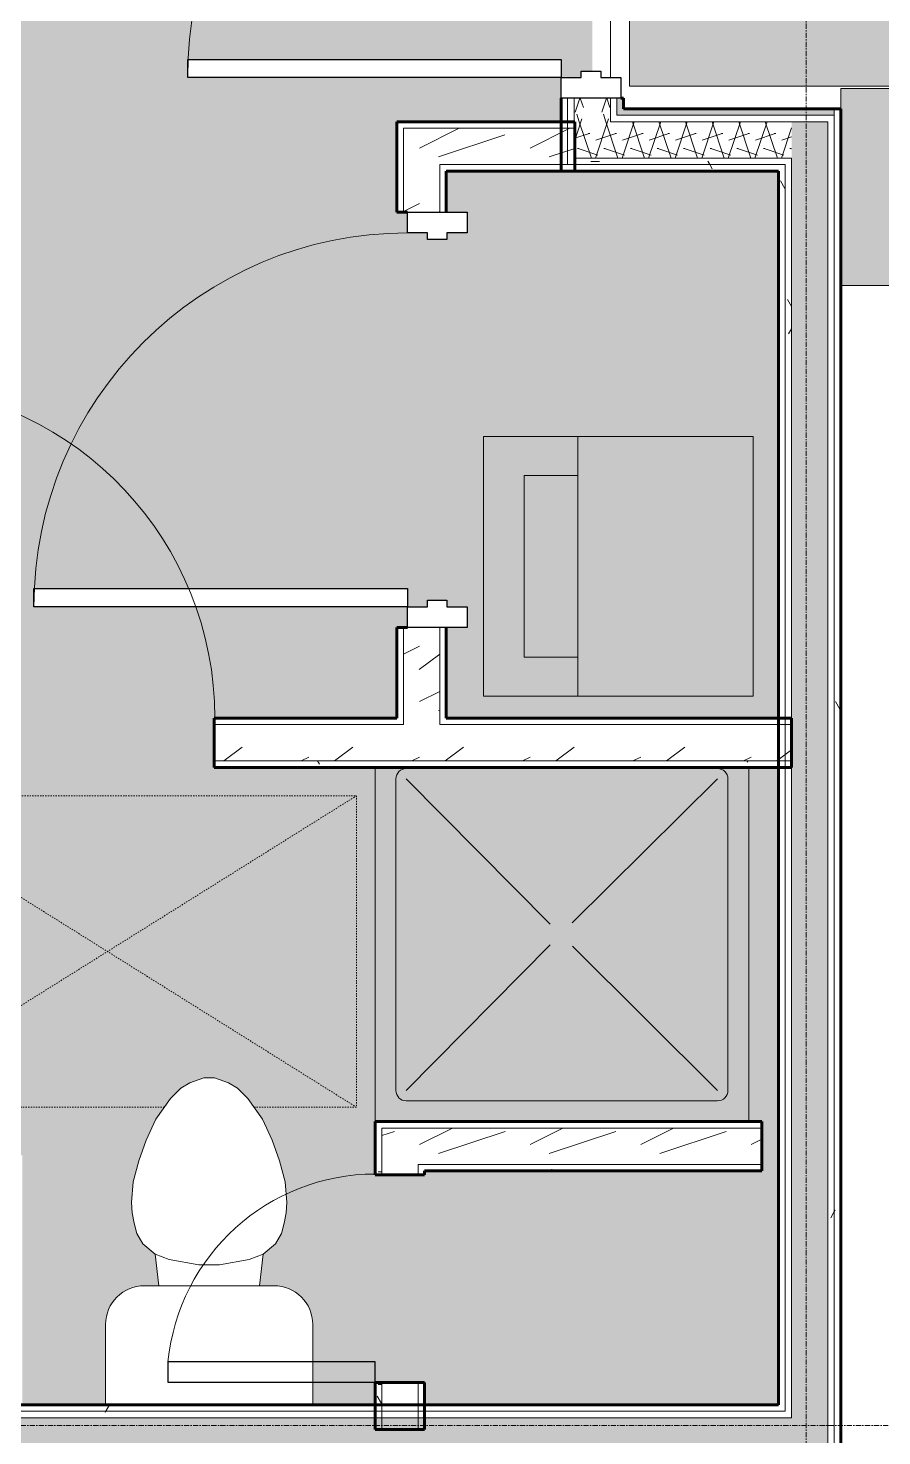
# Model space of a CAD drawing. Header units: inches. Extents: x -4105 to -1989, y 9836 to 11159.
# Drawn here: x -3556.3 to -3474, y 10838.2 to 10973.7 of the extents above; entities that cross this region are included whole.
import ezdxf

# ---------------------------------------------------------------- set-up
doc = ezdxf.new("R2010")
doc.units = ezdxf.units.IN
doc.header["$MEASUREMENT"] = 0
doc.linetypes.add('Dash', pattern=[0.25, 0.125, -0.125])
doc.linetypes.add('Grid Line 1_2_', pattern=[0.875, 0.5, -0.125, 0.125, -0.125])
for name, color, linetype, lineweight in [('0-1', 7, 'Continuous', 5), ('0-2', 7, 'Continuous', 9), ('A-AREA-PATT-4', 41, 'Continuous', 9), ('A-DOOR', 31, 'Continuous', 18), ('A-DOOR-1', 7, 'Continuous', 9), ('A-DOOR-2', 50, 'Continuous', 30), ('A-DOOR-7', 31, 'Continuous', 30), ('A-DOOR-8', 31, 'Continuous', 9), ('A-DOOR-FRAM', 31, 'Continuous', 30), ('A-DOOR-FRAM-1', 50, 'Continuous', 30), ('A-FLOR', 192, 'Continuous', 18), ('A-FLOR-1', 10, 'Continuous', 18), ('A-FLOR-2', 192, 'Continuous', 5), ('A-GENM-HDLN-1', 7, 'Dash', 9), ('A-WALL', 113, 'Continuous', 18), ('A-WALL-2', 250, 'Continuous', 60), ('A-WALL-3', 10, 'Continuous', 18), ('A-WALL-PATT-1', 7, 'Continuous', 9), ('A-WALL-PATT-2', 253, 'Continuous', 9), ('A-WALL-PATT-4', 111, 'Continuous', 9), ('I-WALL', 2, 'Continuous', 18), ('I-WALL-1', 2, 'Continuous', 5), ('I-WALL-2', 2, 'Continuous', 60), ('P-SANR-FIXT-1', 253, 'Continuous', 9), ('P-SANR-FIXT-2', 7, 'Continuous', 9), ('S-GRID-1', 1, 'Grid Line 1_2_', 9)]:
    doc.layers.add(name, color=color, linetype=linetype, lineweight=lineweight)
pattern_1 = [(0, (0, -1194), (20.48, 5.12), [0.845, -14.515, 0.845, -14.515, -81.92]), (0, (0, -1194), (20.48, 5.12), [-30.72, 0.845, -29.875, 0.845, -14.515, -35.84]), (0, (0, -1194), (20.48, 5.12), [-76.8, 0.845, -9.395, 0.845, -24.755]), (120, (7.68, -1191.44), (-14.67405, 15.1762003), [0.845, -14.515, 0.845, -14.515, -81.92]), (120, (7.68, -1191.44), (-14.67405, 15.1762003), [-30.72, 0.845, -29.875, 0.845, -14.515, -35.84]), (120, (7.68, -1191.44), (-14.67405, 15.1762003), [-76.8, 0.845, -9.395, 0.845, -24.755]), (240, (10.24, -1181.2), (-5.80595, -20.2962003), [0.845, -14.515, 0.845, -14.515, -81.92]), (240, (10.24, -1181.2), (-5.80595, -20.2962003), [-30.72, 0.845, -29.875, 0.845, -14.515, -35.84]), (240, (10.24, -1181.2), (-5.80595, -20.2962003), [-76.8, 0.845, -9.395, 0.845, -24.755])]
pattern_2 = [(216.87, (4.265, -1183.338), (31.9871619, 21.32545714), [5.331, -47.981]), (206.565, (10.662, -1186.536), (-10.662476, -10.6620098), [11.921, -11.921]), (198.435, (10.662, -1191.868), (-21.32449365, -10.6625869), [6.744, -26.974])]
pattern_3 = [(161.57, (0.32, -1193.68), (-2.560496185, -0.000537386), [0, -18.214, 2.022, 0]), (18.43, (-0.32, -1193.68), (-2.560496185, 0.000537386), [0, -18.214, 2.022, 0]), (108.43, (0.32, -1193.68), (1.27922091, -6.400876726), [6.07, -14.166]), (71.57, (-0.32, -1193.68), (1.27922091, 6.400876726), [6.07, -14.166])]

# ---------------------------------------------------------------- blocks, each defined once
blk = doc.blocks.new('Single-Flush - 32_ x 84_-1372863-ENLARGED FLOOR PLAN - 3RD FLOOR PLAN - WEST')
at = {"layer": 'A-DOOR-1'}
blk.add_arc((16, -2.38), 32.07, 180, 266.4241, dxfattribs=at)
at = {"layer": 'A-DOOR-2'}
for p, q in [((14, -2.38), (14, -34.38)), ((16, -2.38), (14, -2.38)), ((16, -2.38), (16, -34.38)), ((16, -34.38), (14, -34.38))]:
    blk.add_line(p, q, dxfattribs=at)
blk = doc.blocks.new('Stacked Washer and Dryer - 26_x25_ - Private-1352637-ENLARGED FLOOR PLAN - 3RD FLOOR PLAN - WEST')
at = {"layer": 'P-SANR-FIXT-1'}
blk.add_hatch(color=256, dxfattribs=at).paths.add_polyline_path([(26, -12.5), (26, 12.5), (0, 12.5), (0, -12.5), (6.33, -12.5)], flags=0)
at = {"layer": 'P-SANR-FIXT-2'}
for p, q in [((0, 12.5), (26, 12.5)), ((0, 12.5), (0, -12.5)), ((16.91, 12.5), (16.91, -12.5)), ((26, 12.5), (26, -12.5)), ((16.91, 8.75), (22.09, 8.75)), ((22.09, 8.75), (22.09, -8.75)), ((22.09, -8.75), (16.91, -8.75)), ((26, -12.5), (0, -12.5))]:
    blk.add_line(p, q, dxfattribs=at)
blk = doc.blocks.new('Door-Passage-Single-Flush - 36_ x 80_-1699788-ENLARGED FLOOR PLAN - 3RD FLOOR PLAN - WEST')
at = {"layer": 'A-DOOR-1'}
blk.add_arc((18, -1.625), 36, 180, 270, dxfattribs=at)
at = {"layer": 'A-DOOR-2'}
for p, q in [((16.25, -1.625), (18, -1.625)), ((16.25, -37.625), (16.25, -1.625)), ((18, -1.625), (18, -37.625)), ((18, -37.625), (16.25, -37.625))]:
    blk.add_line(p, q, dxfattribs=at)
at = {"layer": 'A-DOOR-FRAM-1'}
for p, q in [((-20, 4.125), (-18, 4.125)), ((-20, -1.625), (-20, 4.125)), ((-18, 4.125), (-18, 2.1875)), ((18, 4.125), (20, 4.125)), ((18, 2.1875), (18, 4.125)), ((20, 4.125), (20, -1.625)), ((-18, 2.1875), (-17.375, 2.1875)), ((-17.375, 2.1875), (-17.375, 0.3125)), ((17.375, 2.1875), (18, 2.1875)), ((17.375, 0.3125), (17.375, 2.1875)), ((-18, 0.3125), (-18, -1.625)), ((-17.375, 0.3125), (-18, 0.3125)), ((18, 0.3125), (17.375, 0.3125)), ((18, -1.625), (18, 0.3125)), ((-18, -1.625), (-20, -1.625)), ((20, -1.625), (18, -1.625))]:
    blk.add_line(p, q, dxfattribs=at)
blk = doc.blocks.new('Toilet-Domestic-3D - Toilet-Domestic-3D-V32-ENLARGED FLOOR PLAN - 3RD FLOOR PLAN - WEST')
at = {"layer": 'P-SANR-FIXT-2'}
for p, q in [((-3.74, 10), (-2.74, 11)), ((-2.74, 11), (-1.87, 11.5)), ((-1.87, 11.5), (-0.5, 12)), ((-0.5, 12), (0.5, 12)), ((0.5, 12), (1.87, 11.5)), ((1.87, 11.5), (2.74, 11)), ((2.74, 11), (3.74, 10)), ((-5.13, 8), (-3.74, 10)), ((3.74, 10), (5.13, 8)), ((-6.06, 6), (-5.13, 8)), ((5.13, 8), (6.06, 6)), ((-6.79, 4), (-6.06, 6)), ((6.06, 6), (6.79, 4)), ((-7.33, 1.99), (-6.79, 4)), ((6.79, 4), (7.33, 1.99)), ((-7.5, 0), (-7.33, 1.99)), ((7.33, 1.99), (7.5, 0)), ((-7.41, -1), (-7.5, 0)), ((-7.24, -2), (-7.41, -1)), ((7.41, -1), (7.24, -2)), ((7.5, 0), (7.41, -1)), ((-6.97, -3), (-7.24, -2)), ((7.24, -2), (6.97, -3)), ((-6.4, -4), (-6.97, -3)), ((-5.21, -5), (-6.4, -4)), ((6.4, -4), (5.21, -5)), ((6.97, -3), (6.4, -4)), ((-3.84, -5.5), (-5.21, -5)), ((-4.86, -8.02), (-5.21, -5)), ((5.21, -5), (3.84, -5.5)), ((4.86, -8.02), (5.21, -5)), ((-1, -6), (-3.84, -5.5)), ((1, -6), (-1, -6)), ((3.84, -5.5), (1, -6)), ((6.25, -8.02), (-6.25, -8.02)), ((-9.98, -11.75), (-9.98, -19.48)), ((9.98, -19.48), (9.98, -11.75))]:
    blk.add_line(p, q, dxfattribs=at)
for centre, start, end in [((-6.25, -11.75), 90, 180), ((6.25, -11.75), 0, 90)]:
    blk.add_arc(centre, 3.73, start, end, dxfattribs=at)
blk = doc.blocks.new('Shower Base-3D - 36_ x 36_-V34-ENLARGED FLOOR PLAN - 3RD FLOOR PLAN - WEST')
at = {"layer": 'P-SANR-FIXT-2'}
for p, q in [((-18, 16.11), (-18, -18)), ((-16, -15), (-16, 15)), ((-15, 16), (15, 16)), ((-1.12, 1), (-15, 15)), ((0.97, 1.14), (15, 15)), ((16, 15), (16, -15)), ((18, -18), (18, 16.11)), ((-1.13, -0.98), (-15, -15)), ((1.01, -1.11), (15, -15)), ((15, -16), (-15, -16))]:
    blk.add_line(p, q, dxfattribs=at)
for centre, start, end in [((-15, 15), 90, 180), ((15, 15), 360, 90), ((-15, -15), 180, 270), ((15, -15), 270, 0)]:
    blk.add_arc(centre, 1, start, end, dxfattribs=at)
blk = doc.blocks.new('Single-Flush - CLOSET-1720256-ENLARGED FLOOR PLAN - 3RD FLOOR PLAN - WEST')
at = {"layer": 'A-DOOR-1'}
blk.add_arc((10, -2.38), 20.07, 180, 264.2799, dxfattribs=at)
at = {"layer": 'A-DOOR-2'}
for p, q in [((8, -2.38), (8, -22.34)), ((10, -2.38), (8, -2.38)), ((10, -2.38), (10, -22.34)), ((10, -22.34), (8, -22.34))]:
    blk.add_line(p, q, dxfattribs=at)
blk = doc.blocks.new('ADA Clearances - 30_x48_-V9-ENLARGED FLOOR PLAN - 3RD FLOOR PLAN - WEST')
at = {"layer": 'A-GENM-HDLN-1'}
for p, q in [((15, 24), (-15, -24)), ((-15, 24), (15, -24)), ((-15, -5.48), (-15, 24)), ((-15, 24), (15, 24)), ((15, 24), (15, -24)), ((-15, -24), (-15, -14.12)), ((15, -24), (-15, -24))]:
    blk.add_line(p, q, dxfattribs=at)
blk = doc.blocks.new('CTR - 1st Phase - Unit Layouts_rvt-1-ENLARGED FLOOR PLAN - 3RD FLOOR PLAN - WEST')
at = {"layer": 'A-WALL-PATT-1'}
h = blk.add_hatch(dxfattribs=at)
h.set_pattern_fill('FP_1', color=256, style=0, pattern_type=2)
h.set_pattern_definition(pattern_1)
h.paths.add_polyline_path([(-3516, 10907.31), (-3516, 10916.03), (-3516.62, 10916.03), (-3516.62, 10907.31)], flags=0)
h.paths.add_polyline_path([(-3516, 10956.03), (-3516, 10959.99), (-3516.62, 10959.99), (-3516.62, 10956.03)], flags=0)
h = blk.add_hatch(dxfattribs=at)
h.set_pattern_fill('FP_1', color=256, style=0, pattern_type=2)
h.set_pattern_definition(pattern_1)
h.paths.add_polyline_path([(-3620, 10906.69), (-3619.37, 10906.69), (-3619.37, 10907.31), (-3644, 10907.31), (-3644, 10906.69), (-3641.68, 10906.69)], flags=0)
h.paths.add_polyline_path([(-3611.14, 10906.69), (-3590.62, 10906.69), (-3590.62, 10907.31), (-3615.87, 10907.31), (-3615.87, 10906.69), (-3615.25, 10906.69)], flags=0)
h.paths.add_polyline_path([(-3580.61, 10906.69), (-3570.37, 10906.69), (-3570.37, 10907.31), (-3587.12, 10907.31), (-3587.12, 10906.69), (-3586.85, 10906.69)], flags=0)
h.paths.add_polyline_path([(-3486.41, 10906.69), (-3483.97, 10906.71), (-3483.97, 10907.31), (-3516.62, 10907.31), (-3516.62, 10906.69), (-3492.91, 10906.69)], flags=0)
h.paths.add_polyline_path([(-3520.37, 10906.69), (-3520.12, 10906.69), (-3520.12, 10907.31), (-3538.37, 10907.31), (-3538.37, 10906.69)], flags=0)
h = blk.add_hatch(dxfattribs=at)
h.set_pattern_fill('FP_1', color=256, style=0, pattern_type=2)
h.set_pattern_definition(pattern_1)
h.paths.add_polyline_path([(-3644.62, 10902.56), (-3619.37, 10902.56), (-3619.37, 10903.19), (-3648.12, 10903.19), (-3648.12, 10902.56), (-3648.09, 10902.56)], flags=0)
h.paths.add_polyline_path([(-3615.87, 10902.56), (-3570.37, 10902.56), (-3570.37, 10903.19), (-3615.87, 10903.19)], flags=0)
h.paths.add_polyline_path([(-3495.03, 10902.56), (-3483.97, 10902.56), (-3483.97, 10903.19), (-3538.37, 10903.19), (-3538.37, 10902.56), (-3500.17, 10902.56)], flags=0)
h = blk.add_hatch(dxfattribs=at)
h.set_pattern_fill('FP_1', color=256, style=0, pattern_type=2)
h.set_pattern_definition(pattern_1)
h.paths.add_polyline_path([(-3522.22, 10841.19), (-3522.22, 10843.33), (-3522.85, 10843.33), (-3522.85, 10841.19), (-3522.52, 10841.19)], flags=0)
h.paths.add_polyline_path([(-3522.85, 10863.33), (-3522.22, 10863.33), (-3522.22, 10867.83), (-3522.85, 10867.83), (-3522.85, 10863.7)], flags=0)
h = blk.add_hatch(dxfattribs=at)
h.set_pattern_fill('FP_1', color=256, style=0, pattern_type=2)
h.set_pattern_definition(pattern_1)
h.paths.add_polyline_path([(-3518.1, 10863.7), (-3485.6, 10863.7), (-3485.6, 10864.33), (-3518.72, 10864.33), (-3518.72, 10863.7)], flags=0)
at = {"layer": 'A-WALL-PATT-2'}
h = blk.add_hatch(dxfattribs=at)
h.set_pattern_fill('FP_2', color=256, style=0, pattern_type=2)
h.set_pattern_definition(pattern_2)
h.paths.add_polyline_path([(-3504.27, 10960.61), (-3503.62, 10960.61), (-3503.62, 10961.24), (-3503.67, 10961.24), (-3503.62, 10961.29), (-3503.62, 10964.11), (-3520.12, 10964.11), (-3520.12, 10960.61), (-3516.62, 10960.61)], flags=0)
h = blk.add_hatch(dxfattribs=at)
h.set_pattern_fill('FP_2', color=256, style=0, pattern_type=2)
h.set_pattern_definition(pattern_2)
h.paths.add_polyline_path([(-3520.12, 10906.69), (-3516.62, 10906.69), (-3516.62, 10916.03), (-3520.12, 10916.03), (-3520.12, 10907.31)], flags=0)
h.paths.add_polyline_path([(-3519.75, 10956.03), (-3516.62, 10956.03), (-3516.62, 10960.61), (-3520.12, 10960.61), (-3520.12, 10956.03)], flags=0)
h = blk.add_hatch(dxfattribs=at)
h.set_pattern_fill('FP_2', color=256, style=0, pattern_type=2)
h.set_pattern_definition(pattern_2)
h.paths.add_polyline_path([(-3644, 10903.19), (-3570.37, 10903.19), (-3570.37, 10906.69), (-3644.62, 10906.67), (-3644.62, 10903.19)], flags=0)
h.paths.add_polyline_path([(-3519.54, 10903.19), (-3482.72, 10903.19), (-3482.72, 10906.69), (-3538.37, 10906.69), (-3538.37, 10903.19)], flags=0)
h = blk.add_hatch(dxfattribs=at)
h.set_pattern_fill('FP_2', color=256, style=0, pattern_type=2)
h.set_pattern_definition(pattern_2)
h.paths.add_polyline_path([(-3518.72, 10864.33), (-3485.6, 10864.33), (-3485.6, 10867.83), (-3522.22, 10867.83), (-3522.22, 10864.33), (-3519.54, 10864.33)], flags=0)
h = blk.add_hatch(dxfattribs=at)
h.set_pattern_fill('FP_2', color=256, style=0, pattern_type=2)
h.set_pattern_definition(pattern_2)
h.paths.add_polyline_path([(-3522.22, 10841.19), (-3518.72, 10841.19), (-3518.72, 10843.33), (-3522.22, 10843.33)], flags=0)
h.paths.add_polyline_path([(-3519.54, 10863.33), (-3518.72, 10863.33), (-3518.72, 10864.33), (-3522.22, 10864.33), (-3522.22, 10863.33)], flags=0)
at = {"layer": 'A-WALL-2'}
for p, q in [((-3503.62, 10964.74), (-3520.75, 10964.74)), ((-3520.75, 10964.74), (-3520.75, 10964.11)), ((-3520.75, 10964.11), (-3520.75, 10959.99)), ((-3503.62, 10959.99), (-3503.62, 10964.74)), ((-3520.75, 10959.99), (-3520.75, 10956.03)), ((-3516, 10959.99), (-3503.62, 10959.99)), ((-3516, 10956.03), (-3516, 10959.99)), ((-3520.75, 10956.03), (-3519.75, 10956.03)), ((-3519.75, 10916.03), (-3520.75, 10916.03)), ((-3520.75, 10916.03), (-3520.75, 10907.31)), ((-3516, 10907.31), (-3516, 10916.03)), ((-3520.75, 10907.31), (-3538.37, 10907.31)), ((-3538.37, 10907.31), (-3538.37, 10902.56)), ((-3482.72, 10907.31), (-3516, 10907.31)), ((-3482.72, 10902.56), (-3482.72, 10907.31)), ((-3538.37, 10902.56), (-3482.72, 10902.56)), ((-3485.6, 10868.45), (-3522.85, 10868.45)), ((-3522.85, 10868.45), (-3522.85, 10867.83)), ((-3522.85, 10867.83), (-3522.85, 10863.7)), ((-3485.6, 10863.7), (-3485.6, 10868.45)), ((-3522.85, 10863.7), (-3522.85, 10863.33)), ((-3518.1, 10863.7), (-3485.6, 10863.7)), ((-3518.1, 10863.33), (-3518.1, 10863.7)), ((-3522.85, 10863.33), (-3518.1, 10863.33)), ((-3518.1, 10843.33), (-3522.85, 10843.33)), ((-3522.85, 10843.33), (-3522.85, 10838.81)), ((-3518.1, 10838.81), (-3518.1, 10843.33)), ((-3522.85, 10838.81), (-3518.1, 10838.81))]:
    blk.add_line(p, q, dxfattribs=at)
at = {"layer": 'A-WALL-3'}
for p, q in [((-3520.12, 10964.11), (-3503.62, 10964.11)), ((-3520.12, 10960.61), (-3520.12, 10964.11)), ((-3520.12, 10959.99), (-3520.12, 10960.61)), ((-3520.12, 10959.99), (-3520.12, 10956.03)), ((-3516.62, 10960.61), (-3503.62, 10960.61)), ((-3516.62, 10959.99), (-3516.62, 10960.61)), ((-3516.62, 10959.99), (-3516.62, 10956.03)), ((-3520.12, 10916.03), (-3520.12, 10907.31)), ((-3516.62, 10916.03), (-3516.62, 10907.31)), ((-3520.12, 10906.69), (-3520.12, 10907.31)), ((-3516.62, 10906.69), (-3516.62, 10907.31)), ((-3538.37, 10906.69), (-3520.12, 10906.69)), ((-3516.62, 10906.69), (-3482.72, 10906.69)), ((-3538.37, 10903.19), (-3482.72, 10903.19)), ((-3522.22, 10867.83), (-3485.6, 10867.83)), ((-3522.22, 10864.33), (-3522.22, 10867.83)), ((-3522.22, 10863.7), (-3522.22, 10864.33)), ((-3522.22, 10863.7), (-3522.22, 10863.33)), ((-3518.72, 10864.33), (-3485.6, 10864.33)), ((-3518.72, 10863.7), (-3518.72, 10864.33)), ((-3518.72, 10863.7), (-3518.72, 10863.33)), ((-3522.22, 10843.33), (-3522.22, 10838.81)), ((-3518.72, 10843.33), (-3518.72, 10838.81))]:
    blk.add_line(p, q, dxfattribs=at)
at = {"layer": '0-2'}
for name, p, rotation in [('Door-Passage-Single-Flush - 36_ x 80_-1699788-ENLARGED FLOOR PLAN - 3RD FLOOR PLAN - WEST', (-3518.12, 10936.03), 270.000000000028), ('Single-Flush - 32_ x 84_-1372863-ENLARGED FLOOR PLAN - 3RD FLOOR PLAN - WEST', (-3554.37, 10904.94), 180), ('Stacked Washer and Dryer - 26_x25_ - Private-1352637-ENLARGED FLOOR PLAN - 3RD FLOOR PLAN - WEST', (-3486.41, 10921.92), 180), ('ADA Clearances - 30_x48_-V9-ENLARGED FLOOR PLAN - 3RD FLOOR PLAN - WEST', (-3548.65, 10884.83), 89.9999999999678), ('Single-Flush - CLOSET-1720256-ENLARGED FLOOR PLAN - 3RD FLOOR PLAN - WEST', (-3520.47, 10853.33), 269.9999999999703)]:
    blk.add_blockref(name, p, dxfattribs=dict(at, rotation=rotation))
for name, p in [('Shower Base-3D - 36_ x 36_-V34-ENLARGED FLOOR PLAN - 3RD FLOOR PLAN - WEST', (-3504.85, 10886.45)), ('Toilet-Domestic-3D - Toilet-Domestic-3D-V32-ENLARGED FLOOR PLAN - 3RD FLOOR PLAN - WEST', (-3538.85, 10860.67))]:
    blk.add_blockref(name, p, dxfattribs=at)
blk = doc.blocks.new('CTR - 1st Phase - Shell_rvt-1-ENLARGED FLOOR PLAN - 3RD FLOOR PLAN - WEST')
at = {"layer": 'A-FLOR-1'}
for p, q in [((-3500.17, 10968.99), (-3500.17, 11004.99)), ((-3500.17, 11004.99), (-3500.17, 10968.99))]:
    blk.add_line(p, q, dxfattribs=at)
at = {"layer": 'S-GRID-1'}
for p, q in [((-3481.32, 9836.18), (-3481.32, 11126.32)), ((-1989.4, 10839.19), (-4072.56, 10839.19))]:
    blk.add_line(p, q, dxfattribs=at)
blk = doc.blocks.new('HOLLOW METAL - UNIT DOOR-2058840-ENLARGED FLOOR PLAN - 3RD FLOOR PLAN - WEST')
at = {"layer": 'A-DOOR-7'}
for p, q in [((16.25, -3.25), (18, -3.25)), ((16.25, -39.25), (16.25, -3.25)), ((18, -3.25), (18, -39.25)), ((18, -39.25), (16.25, -39.25))]:
    blk.add_line(p, q, dxfattribs=at)
at = {"layer": 'A-DOOR-8'}
blk.add_arc((18, -3.25), 36, 180, 270, dxfattribs=at)
at = {"layer": 'A-DOOR-FRAM'}
for p, q in [((-20, 2.5), (-18, 2.5)), ((-20, -3.25), (-20, 2.5)), ((-18, 2.5), (-18, 0.5625)), ((18, 2.5), (20, 2.5)), ((18, 0.5625), (18, 2.5)), ((20, 2.5), (20, -3.25)), ((-18, 0.5625), (-17.375, 0.5625)), ((-17.375, 0.5625), (-17.375, -1.3125)), ((17.375, 0.5625), (18, 0.5625)), ((17.375, -1.3125), (17.375, 0.5625)), ((-18, -1.3125), (-18, -3.25)), ((-17.375, -1.3125), (-18, -1.3125)), ((18, -1.3125), (17.375, -1.3125)), ((18, -3.25), (18, -1.3125)), ((-18, -3.25), (-20, -3.25)), ((20, -3.25), (18, -3.25))]:
    blk.add_line(p, q, dxfattribs=at)

msp = doc.modelspace()

# ---------------------------------------------------------------- hatches: boundary and pattern name
at = {"layer": 'A-AREA-PATT-4'}
h = msp.add_hatch(color=256, dxfattribs=at)
h.paths.add_polyline_path([(-3519.75, 10918.03), (-3555.75, 10918.03), (-3555.75, 10919.78), (-3519.75, 10919.78)], flags=0)
h.paths.add_polyline_path([(-3504.92, 10968.99), (-3540.92, 10968.99), (-3540.92, 10970.74), (-3504.92, 10970.74), (-3504.92, 10969.61)], flags=0)
h.paths.add_polyline_path([(-3485.6, 10841.19), (-3483.97, 10841.19), (-3483.97, 10902.56), (-3538.37, 10902.56), (-3538.37, 10907.31), (-3520.75, 10907.31), (-3520.75, 10916.03), (-3519.75, 10916.03), (-3519.75, 10918.03), (-3517.81, 10918.03), (-3517.81, 10918.65), (-3515.94, 10918.65), (-3515.94, 10918.03), (-3514, 10918.03), (-3514, 10916.03), (-3516, 10916.03), (-3516, 10907.31), (-3483.97, 10907.31), (-3483.97, 10959.99), (-3516, 10959.99), (-3516, 10956.03), (-3514, 10956.03), (-3514, 10954.03), (-3515.94, 10954.03), (-3515.94, 10953.4), (-3517.81, 10953.4), (-3517.81, 10954.03), (-3519.75, 10954.03), (-3519.75, 10956.03), (-3520.75, 10956.03), (-3520.75, 10964.74), (-3504.92, 10964.74), (-3504.92, 10968.99), (-3502.99, 10968.99), (-3502.99, 10969.61), (-3501.92, 10969.61), (-3501.92, 11004.36), (-3502.99, 11004.36), (-3502.99, 11004.99), (-3504.92, 11004.99), (-3504.92, 11033.19), (-3517.35, 11033.19), (-3517.35, 11061.83), (-3578.97, 11061.83), (-3578.97, 11041.19), (-3577.49, 11041.17), (-3577.41, 11041.13), (-3577.35, 11040.99), (-3577.33, 11040.1), (-3577.1, 11040.1), (-3577.1, 11037.47), (-3576.85, 11037.47), (-3576.85, 11036.88), (-3577.1, 11036.88), (-3577.1, 11036.29), (-3576.85, 11036.29), (-3576.85, 11035.7), (-3577.1, 11035.7), (-3577.1, 11035.11), (-3576.85, 11035.11), (-3576.85, 11034.52), (-3577.1, 11034.52), (-3577.1, 11033.93), (-3576.85, 11033.93), (-3576.85, 11033.34), (-3577.1, 11033.34), (-3577.1, 11023.98), (-3576.85, 11023.98), (-3576.85, 11022.01), (-3577.1, 11022.01), (-3577.1, 11018.28), (-3577.35, 11018.28), (-3577.36, 11017.34), (-3577.41, 11017.25), (-3577.55, 11017.19), (-3578.97, 11017.19), (-3578.97, 11014.59), (-3614.97, 11014.59), (-3614.97, 11022.14), (-3622.05, 11022.14), (-3622.05, 11038.64), (-3614.97, 11038.64), (-3614.97, 11051.26), (-3622.05, 11051.26), (-3622.05, 11061.83), (-3851.85, 11061.83), (-3851.85, 10972.59), (-3709.8, 10972.59), (-3709.8, 10967.84), (-3852.47, 10967.84), (-3852.47, 10972.21), (-3855.72, 10972.21), (-3855.72, 10934.19), (-3852.47, 10934.19), (-3852.47, 10937.53), (-3824.32, 10937.53), (-3824.32, 10938.83), (-3819.57, 10938.83), (-3819.57, 10932.78), (-3851.85, 10932.78), (-3851.85, 10841.19), (-3620, 10841.19), (-3620, 10865.56), (-3615.25, 10865.56), (-3615.25, 10865.19), (-3556.85, 10865.19), (-3556.85, 10841.19), (-3548.82, 10841.19), (-3548.82, 10848.92), (-3548.7, 10849.88), (-3548.33, 10850.78), (-3547.73, 10851.55), (-3546.96, 10852.14), (-3546.06, 10852.51), (-3545.1, 10852.64), (-3543.71, 10852.64), (-3544.06, 10855.67), (-3545.25, 10856.67), (-3545.82, 10857.67), (-3546.08, 10858.67), (-3546.26, 10859.67), (-3546.35, 10860.67), (-3546.17, 10862.66), (-3545.64, 10864.67), (-3544.91, 10866.67), (-3543.98, 10868.67), (-3542.59, 10870.67), (-3541.59, 10871.67), (-3540.72, 10872.17), (-3539.35, 10872.67), (-3538.35, 10872.67), (-3536.97, 10872.17), (-3536.11, 10871.67), (-3535.11, 10870.67), (-3533.72, 10868.67), (-3532.79, 10866.67), (-3532.06, 10864.67), (-3531.52, 10862.66), (-3531.35, 10860.67), (-3531.44, 10859.67), (-3531.61, 10858.67), (-3531.88, 10857.67), (-3532.45, 10856.67), (-3533.64, 10855.67), (-3533.99, 10852.64), (-3532.6, 10852.64), (-3531.63, 10852.51), (-3530.74, 10852.14), (-3529.96, 10851.55), (-3529.37, 10850.78), (-3529, 10849.88), (-3528.87, 10848.92), (-3528.87, 10841.19), (-3522.85, 10841.19), (-3522.85, 10843.33), (-3518.1, 10843.33), (-3518.1, 10841.19), (-3489.01, 10841.19)], flags=0)
h.paths.add_polyline_path([(-3711.97, 10843.38), (-3786.43, 10843.38), (-3786.43, 10923.38), (-3708.43, 10923.38), (-3708.43, 10843.38)], flags=0)
h.paths.add_polyline_path([(-3688.5, 10843.88), (-3706.5, 10843.88), (-3706.5, 10861.88), (-3688.5, 10861.88)], flags=0)
h.paths.add_polyline_path([(-3808.43, 10843.88), (-3808.43, 10861.88), (-3790.43, 10861.88), (-3790.43, 10843.88)], flags=0)
h.paths.add_polyline_path([(-3522.85, 10863.33), (-3522.85, 10868.45), (-3485.6, 10868.45), (-3485.6, 10863.7), (-3518.1, 10863.7), (-3518.1, 10863.33), (-3522.22, 10863.33)], flags=0)
h.paths.add_polyline_path([(-3619.37, 10899.56), (-3620, 10899.56), (-3620, 10902.56), (-3648.75, 10902.56), (-3648.75, 10913.46), (-3649.5, 10913.46), (-3649.5, 10915.96), (-3648.75, 10915.96), (-3648.75, 10938.21), (-3647.37, 10938.21), (-3647.37, 10958.21), (-3648.75, 10958.21), (-3648.75, 10958.46), (-3649.5, 10958.46), (-3649.5, 10960.96), (-3648.75, 10960.96), (-3648.75, 10967.84), (-3673.8, 10967.84), (-3673.8, 10972.59), (-3586.5, 10972.59), (-3586.5, 10960.96), (-3585.75, 10960.96), (-3585.75, 10958.46), (-3586.5, 10958.46), (-3586.5, 10936.21), (-3587.87, 10936.21), (-3587.87, 10916.21), (-3586.5, 10916.21), (-3586.5, 10915.96), (-3585.75, 10915.96), (-3585.75, 10913.46), (-3586.5, 10913.46), (-3586.5, 10907.31), (-3570.37, 10907.31), (-3570.37, 10902.56), (-3615.25, 10902.56), (-3615.25, 10899.56), (-3615.87, 10899.56)], flags=0)
h.paths.add_polyline_path([(-3615.25, 10907.31), (-3591.25, 10907.31), (-3591.25, 10913.46), (-3592, 10913.46), (-3592, 10915.96), (-3591.25, 10915.96), (-3591.25, 10916.21), (-3589.25, 10916.21), (-3589.25, 10938.21), (-3587.87, 10938.21), (-3587.87, 10958.21), (-3591.25, 10958.21), (-3591.25, 10958.46), (-3592, 10958.46), (-3592, 10960.96), (-3591.25, 10960.96), (-3591.25, 10967.84), (-3615.25, 10967.84), (-3615.25, 10911.83)], flags=0)
h.paths.add_polyline_path([(-3644, 10907.31), (-3620, 10907.31), (-3620, 10967.84), (-3644, 10967.84), (-3644, 10960.96), (-3643.25, 10960.96), (-3643.25, 10958.46), (-3644, 10958.46), (-3644, 10958.21), (-3646, 10958.21), (-3646, 10936.21), (-3647.37, 10936.21), (-3647.37, 10916.21), (-3644, 10916.21), (-3644, 10915.96), (-3643.25, 10915.96), (-3643.25, 10913.46), (-3644, 10913.46), (-3644, 10911.83)], flags=0)
h.paths.add_polyline_path([(-3512.41, 10909.42), (-3512.41, 10934.42), (-3486.41, 10934.42), (-3486.41, 10909.42), (-3500.17, 10909.42)], flags=0)
h.paths.add_polyline_path([(-3826.22, 10939.58), (-3851.47, 10939.58), (-3851.47, 10967.58), (-3826.22, 10967.58), (-3826.22, 10966.58), (-3825.72, 10966.56), (-3825.72, 10965.83), (-3826.22, 10965.83), (-3826.22, 10949.58), (-3825.72, 10949.57), (-3825.72, 10949.08), (-3826.22, 10949.08)], flags=0)
h.paths.add_polyline_path([(-3802.9, 11022.79), (-3802.9, 11057.79), (-3796.9, 11057.79), (-3796.9, 11058.79), (-3724.9, 11058.79), (-3724.9, 11057.79), (-3718.9, 11057.79), (-3718.9, 11022.79), (-3763.81, 11022.79)], flags=0)
h.paths.add_polyline_path([(-3483.97, 11033.19), (-3483.97, 11061.83), (-3487.35, 11061.83), (-3487.35, 11033.19)], flags=0)
at = {"layer": 'A-FLOR-2'}
h = msp.add_hatch(color=256, dxfattribs=at)
h.paths.add_polyline_path([(-3458.47, 10948.97), (-3434.72, 10948.97), (-3434.72, 10967.92), (-3477.97, 10967.92), (-3477.97, 10948.97), (-3469.36, 10948.97)], flags=0)
h.paths.add_polyline_path([(-3489.01, 10968.17), (-3434.72, 10968.17), (-3434.72, 11006.32), (-3498.33, 11006.32), (-3498.33, 10968.17)], flags=0)
h.paths.add_polyline_path([(-3492.98, 11006.57), (-3434.72, 11006.57), (-3434.72, 11025.52), (-3498.33, 11025.52), (-3498.33, 11006.57)], flags=0)
at = {"layer": 'A-WALL-PATT-4'}
h = msp.add_hatch(dxfattribs=at)
h.set_pattern_fill('FP_4', color=256, style=0, pattern_type=2)
h.set_pattern_definition(pattern_3)
h.paths.add_polyline_path([(-3503.67, 10964.74), (-3500.17, 10964.74), (-3500.17, 10966.99), (-3503.67, 10966.99), (-3503.67, 10964.81)], flags=0)
h.paths.add_polyline_path([(-3502.99, 11006.99), (-3500.17, 11006.99), (-3500.17, 11028.44), (-3503.67, 11028.44), (-3503.67, 11006.99)], flags=0)
h = msp.add_hatch(dxfattribs=at)
h.set_pattern_fill('FP_1', color=256, style=0, pattern_type=2)
h.set_pattern_definition(pattern_1)
h.paths.add_polyline_path([(-3479.21, 10711.01), (-3478.6, 10711.01), (-3478.6, 10965.36), (-3479.22, 10965.36), (-3479.22, 10711.01)], flags=0)
h = msp.add_hatch(dxfattribs=at)
h.set_pattern_fill('FP_1', color=256, style=0, pattern_type=2)
h.set_pattern_definition(pattern_1)
h.paths.add_polyline_path([(-3477.97, 10710.39), (-3477.97, 10965.99), (-3478.6, 10965.99), (-3478.6, 10710.39)], flags=0)
h = msp.add_hatch(dxfattribs=at)
h.set_pattern_fill('FP_4', color=256, style=0, pattern_type=2)
h.set_pattern_definition(pattern_3)
h.paths.add_polyline_path([(-3482.72, 10961.24), (-3482.72, 10964.74), (-3503.67, 10964.74), (-3503.67, 10964.11), (-3503.62, 10964.11), (-3503.62, 10961.29), (-3503.67, 10961.24), (-3483.35, 10961.24)], flags=0)
h = msp.add_hatch(dxfattribs=at)
h.set_pattern_fill('FP_4', color=256, style=0, pattern_type=2)
h.set_pattern_definition(pattern_3)
h.paths.add_polyline_path([(-3482.71, 10711.64), (-3479.22, 10711.64), (-3479.22, 10964.74), (-3482.72, 10964.74), (-3482.72, 10711.64)], flags=0)
h = msp.add_hatch(dxfattribs=at)
h.set_pattern_fill('FP_1', color=256, style=0, pattern_type=2)
h.set_pattern_definition(pattern_1)
h.paths.add_polyline_path([(-3483.35, 10960.61), (-3483.35, 10961.24), (-3503.62, 10961.24), (-3503.62, 10960.61), (-3483.97, 10960.61)], flags=0)
h = msp.add_hatch(dxfattribs=at)
h.set_pattern_fill('FP_1', color=256, style=0, pattern_type=2)
h.set_pattern_definition(pattern_1)
h.paths.add_polyline_path([(-3483.35, 10715.14), (-3482.72, 10715.14), (-3482.72, 10769.69), (-3483.35, 10769.69), (-3483.35, 10715.14)], flags=0)
h.paths.add_polyline_path([(-3483.35, 10773.19), (-3482.72, 10773.19), (-3482.72, 10836.44), (-3483.35, 10836.44), (-3483.35, 10799.33)], flags=0)
h.paths.add_polyline_path([(-3482.72, 10839.94), (-3482.72, 10903.19), (-3483.35, 10903.19), (-3483.35, 10839.94)], flags=0)
h.paths.add_polyline_path([(-3483.01, 10906.69), (-3482.72, 10906.69), (-3482.72, 10961.24), (-3483.35, 10961.24), (-3483.35, 10906.69)], flags=0)
h = msp.add_hatch(dxfattribs=at)
h.set_pattern_fill('FP_1', color=256, style=0, pattern_type=2)
h.set_pattern_definition(pattern_1)
h.paths.add_polyline_path([(-3483.97, 10959.99), (-3483.97, 10960.61), (-3504.3, 10960.61), (-3504.92, 10959.99), (-3489.01, 10959.99)], flags=0)
h = msp.add_hatch(dxfattribs=at)
h.set_pattern_fill('FP_1', color=256, style=0, pattern_type=2)
h.set_pattern_definition(pattern_1)
h.paths.add_polyline_path([(-3483.35, 10715.76), (-3483.35, 10769.69), (-3483.97, 10769.69), (-3483.97, 10715.76)], flags=0)
h.paths.add_polyline_path([(-3483.65, 10773.19), (-3483.35, 10773.19), (-3483.35, 10835.81), (-3483.97, 10835.81), (-3483.97, 10773.19)], flags=0)
h.paths.add_polyline_path([(-3483.97, 10840.56), (-3483.35, 10840.57), (-3483.35, 10903.19), (-3483.97, 10903.19), (-3483.97, 10841.19)], flags=0)
h.paths.add_polyline_path([(-3483.97, 10906.69), (-3483.35, 10906.69), (-3483.35, 10960.61), (-3483.97, 10960.61), (-3483.97, 10911.83)], flags=0)
h = msp.add_hatch(dxfattribs=at)
h.set_pattern_fill('FP_1', color=256, style=0, pattern_type=2)
h.set_pattern_definition(pattern_1)
h.paths.add_polyline_path([(-3790.43, 10840.56), (-3483.97, 10840.56), (-3483.97, 10841.19), (-3852.47, 10841.19), (-3852.47, 10840.56), (-3808.43, 10840.56)], flags=0)
h = msp.add_hatch(dxfattribs=at)
h.set_pattern_fill('FP_1', color=256, style=0, pattern_type=2)
h.set_pattern_definition(pattern_1)
h.paths.add_polyline_path([(-3808.43, 10839.94), (-3483.35, 10839.94), (-3483.35, 10840.56), (-3852.47, 10840.56), (-3852.47, 10839.94), (-3851.85, 10839.94)], flags=0)
h = msp.add_hatch(dxfattribs=at)
h.set_pattern_fill('FP_4', color=256, style=0, pattern_type=2)
h.set_pattern_definition(pattern_3)
h.paths.add_polyline_path([(-3852.47, 10836.44), (-3482.72, 10836.44), (-3482.72, 10839.94), (-3852.47, 10839.94), (-3852.47, 10836.83)], flags=0)
at = {"layer": 'I-WALL'}
msp.add_hatch(color=256, dxfattribs=at).paths.add_polyline_path([(-3478.6, 10965.36), (-3478.6, 10965.99), (-3499.55, 10965.99), (-3499.55, 10965.36), (-3478.91, 10965.36)], flags=0)
at = {"layer": 'I-WALL-1'}
h = msp.add_hatch(color=256, dxfattribs=at)
h.paths.add_polyline_path([(-3499.55, 10965.99), (-3498.92, 10965.99), (-3498.92, 10966.99), (-3499.55, 10966.99)], flags=0)
h.paths.add_polyline_path([(-3499.17, 11006.99), (-3498.92, 11006.99), (-3498.92, 11027.19), (-3499.55, 11027.19), (-3499.55, 11006.99)], flags=0)

# ---------------------------------------------------------------- linework, layer by layer
at = {"layer": 'A-FLOR'}
for p, q in [((-3498.33, 11006.32), (-3498.33, 10968.17)), ((-3498.33, 10968.17), (-3434.72, 10968.17)), ((-3434.72, 10967.92), (-3477.97, 10967.92)), ((-3477.97, 10967.92), (-3477.97, 10965.99)), ((-3477.97, 10948.97), (-3434.72, 10948.97))]:
    msp.add_line(p, q, dxfattribs=at)
at = {"layer": 'A-WALL'}
for p, q in [((-3504.3, 10960.61), (-3504.3, 10966.99)), ((-3503.67, 10961.24), (-3503.67, 10966.99)), ((-3500.17, 10964.74), (-3500.17, 10966.99)), ((-3499.55, 10965.36), (-3499.55, 10966.99)), ((-3499.55, 10965.36), (-3478.6, 10965.36)), ((-3478.6, 10965.99), (-3478.6, 10711.01)), ((-3500.17, 10964.74), (-3479.22, 10964.74)), ((-3479.22, 10711.64), (-3479.22, 10964.74)), ((-3503.67, 10961.24), (-3482.72, 10961.24)), ((-3482.72, 10839.94), (-3482.72, 10961.24)), ((-3504.3, 10960.61), (-3483.35, 10960.61)), ((-3483.35, 10840.56), (-3483.35, 10960.61)), ((-3483.35, 10840.56), (-3852.47, 10840.56)), ((-3482.72, 10839.94), (-3852.47, 10839.94))]:
    msp.add_line(p, q, dxfattribs=at)
at = {"layer": 'I-WALL-2'}
for p, q in [((-3504.92, 10966.99), (-3504.92, 10959.99)), ((-3498.92, 10966.99), (-3499.17, 10966.99)), ((-3498.92, 10965.99), (-3498.92, 10966.99)), ((-3477.97, 10965.99), (-3498.92, 10965.99)), ((-3477.97, 10710.39), (-3477.97, 10965.99)), ((-3504.92, 10959.99), (-3483.97, 10959.99)), ((-3483.97, 10959.99), (-3483.97, 10841.19)), ((-3483.97, 10841.19), (-3852.47, 10841.19))]:
    msp.add_line(p, q, dxfattribs=at)

# ---------------------------------------------------------------- block references
at = {"layer": '0-1'}
for name in ['CTR - 1st Phase - Shell_rvt-1-ENLARGED FLOOR PLAN - 3RD FLOOR PLAN - WEST', 'CTR - 1st Phase - Unit Layouts_rvt-1-ENLARGED FLOOR PLAN - 3RD FLOOR PLAN - WEST']:
    msp.add_blockref(name, (0, 0), dxfattribs=at)
at = {"layer": 'A-DOOR', "rotation": 270.0000000000022}
msp.add_blockref('HOLLOW METAL - UNIT DOOR-2058840-ENLARGED FLOOR PLAN - 3RD FLOOR PLAN - WEST', (-3501.67, 10986.99), dxfattribs=at)

doc.saveas('drawing.dxf')
